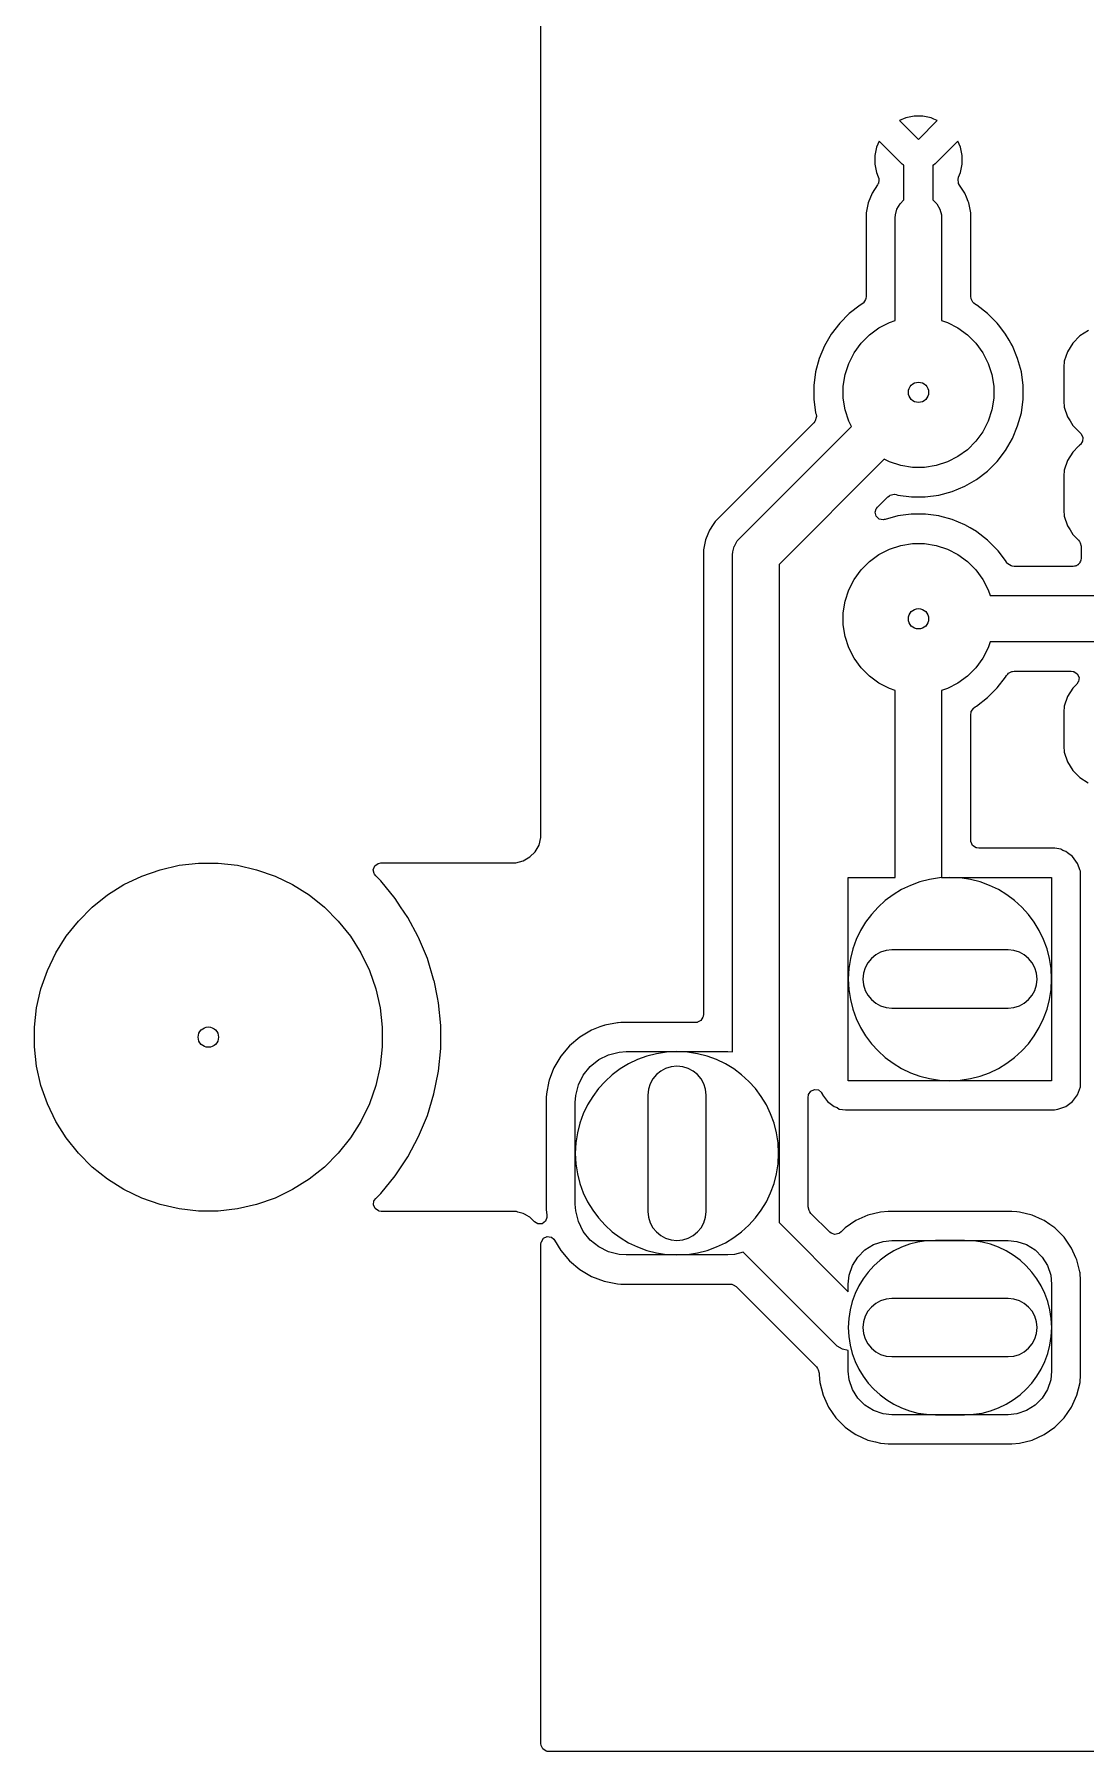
# Model space of a CAD drawing. Header units: inches. Extents: x -1.73 to 1.75, y 0.02 to 4.69.
# Drawn here: x -1.729 to -1.017, y 0.02 to 1.183 of the extents above; entities that cross this region are included whole.
import ezdxf

# ---------------------------------------------------------------- set-up
doc = ezdxf.new("R2010")
doc.units = ezdxf.units.IN
doc.header["$MEASUREMENT"] = 0
doc.layers.add('BLACK', color=250, linetype='CONTINUOUS')

msp = doc.modelspace()

# ---------------------------------------------------------------- linework, layer by layer
at = {"layer": 'BLACK', "linetype": 'CONTINUOUS'}
for p, q in [((-1.3858, 1.1251), (-1.3858, 1.3168)), ((-1.3858, 0.6391), (-1.3858, 1.1251)), ((-1.1385, 1.1268), (-1.1427, 1.1251)), ((-1.1427, 1.1251), (-1.1299, 1.1123)), ((-1.1427, 1.1251), (-1.1427, 1.1251)), ((-1.1427, 1.1251), (-1.1427, 1.1251)), ((-1.1328, 1.128), (-1.1385, 1.1268)), ((-1.1385, 1.1268), (-1.1385, 1.1268)), ((-1.127, 1.128), (-1.1328, 1.128)), ((-1.1328, 1.128), (-1.1328, 1.128)), ((-1.1299, 1.1123), (-1.1172, 1.1251)), ((-1.1213, 1.1268), (-1.127, 1.128)), ((-1.127, 1.128), (-1.127, 1.128)), ((-1.1196, 1.1261), (-1.1213, 1.1268)), ((-1.1213, 1.1268), (-1.1213, 1.1268)), ((-1.1213, 1.1268), (-1.1213, 1.1268)), ((-1.1213, 1.1268), (-1.1213, 1.1268)), ((-1.1172, 1.1251), (-1.1196, 1.1261)), ((-1.1172, 1.1251), (-1.1172, 1.1251)), ((-1.1172, 1.1251), (-1.1172, 1.1251)), ((-1.1583, 1.107), (-1.1594, 1.1013)), ((-1.1566, 1.1112), (-1.1583, 1.107)), ((-1.1583, 1.107), (-1.1583, 1.107)), ((-1.141, 1.0956), (-1.1566, 1.1112)), ((-1.1566, 1.1112), (-1.1566, 1.1112)), ((-1.1299, 1.1123), (-1.1299, 1.1123)), ((-1.1032, 1.1112), (-1.1187, 1.0958)), ((-1.1015, 1.107), (-1.1032, 1.1112)), ((-1.1032, 1.1112), (-1.1032, 1.1112)), ((-1.1032, 1.1112), (-1.1032, 1.1112)), ((-1.1004, 1.1014), (-1.1015, 1.107)), ((-1.1015, 1.107), (-1.1015, 1.107)), ((-1.1015, 1.107), (-1.1015, 1.107)), ((-1.1015, 1.107), (-1.1015, 1.107)), ((-1.1594, 1.1013), (-1.1594, 1.1013)), ((-1.1594, 1.1013), (-1.1594, 1.0955)), ((-1.1594, 1.0955), (-1.1594, 1.0955)), ((-1.1594, 1.0955), (-1.1594, 1.0955)), ((-1.1594, 1.0955), (-1.1583, 1.0898)), ((-1.1403, 1.095), (-1.141, 1.0956)), ((-1.14, 1.0949), (-1.1403, 1.095)), ((-1.1398, 1.0948), (-1.14, 1.0949)), ((-1.1398, 1.0713), (-1.1398, 1.0948)), ((-1.1198, 1.0949), (-1.1201, 1.0948)), ((-1.1201, 1.0948), (-1.1201, 1.0713)), ((-1.1187, 1.0958), (-1.1198, 1.0949)), ((-1.1015, 1.0898), (-1.1004, 1.0955)), ((-1.1004, 1.1013), (-1.1004, 1.1014)), ((-1.1004, 1.0955), (-1.1004, 1.1013)), ((-1.1004, 1.1013), (-1.1004, 1.1013)), ((-1.1004, 1.0955), (-1.1004, 1.0955)), ((-1.1583, 1.0898), (-1.1583, 1.0898)), ((-1.1583, 1.0898), (-1.1572, 1.087)), ((-1.1572, 1.087), (-1.1568, 1.0857)), ((-1.1571, 1.0825), (-1.1572, 1.0823)), ((-1.1567, 1.0849), (-1.1571, 1.0825)), ((-1.1568, 1.0857), (-1.1567, 1.0849)), ((-1.1031, 1.0856), (-1.103, 1.0859)), ((-1.1031, 1.0852), (-1.1031, 1.0856)), ((-1.1031, 1.0849), (-1.1031, 1.0852)), ((-1.103, 1.0846), (-1.1031, 1.0849)), ((-1.103, 1.0859), (-1.1029, 1.0863)), ((-1.1029, 1.0833), (-1.103, 1.0846)), ((-1.1029, 1.0866), (-1.1015, 1.0898)), ((-1.1029, 1.0863), (-1.1029, 1.0866)), ((-1.1027, 1.0825), (-1.1029, 1.0833)), ((-1.1021, 1.0812), (-1.1027, 1.0825)), ((-1.1015, 1.0898), (-1.1015, 1.0898)), ((-1.1613, 1.0758), (-1.164, 1.0694)), ((-1.1576, 1.0814), (-1.1613, 1.0758)), ((-1.1613, 1.0758), (-1.1613, 1.0758)), ((-1.1613, 1.0758), (-1.1613, 1.0758)), ((-1.1572, 1.0823), (-1.1576, 1.0814)), ((-1.1424, 1.0686), (-1.1398, 1.0713)), ((-1.1201, 1.0713), (-1.1174, 1.0686)), ((-1.0985, 1.0758), (-1.1021, 1.0812)), ((-1.0974, 1.0731), (-1.0985, 1.0758)), ((-1.0985, 1.0758), (-1.0985, 1.0758)), ((-1.0985, 1.0758), (-1.0985, 1.0758)), ((-1.0962, 1.0702), (-1.0974, 1.0731)), ((-1.0974, 1.0731), (-1.0974, 1.0731)), ((-1.0974, 1.0731), (-1.0974, 1.0731)), ((-1.164, 1.0694), (-1.1654, 1.0625)), ((-1.1654, 1.0625), (-1.1654, 1.0058)), ((-1.164, 1.0694), (-1.164, 1.0694)), ((-1.164, 1.0694), (-1.164, 1.0694)), ((-1.1457, 1.0591), (-1.1455, 1.0611)), ((-1.1457, 0.9895), (-1.1457, 1.0591)), ((-1.1455, 1.0611), (-1.1445, 1.0651)), ((-1.1445, 1.0651), (-1.1424, 1.0686)), ((-1.1174, 1.0686), (-1.1154, 1.0651)), ((-1.1154, 1.0651), (-1.1143, 1.0611)), ((-1.1143, 1.0611), (-1.1142, 1.0591)), ((-1.1142, 1.0591), (-1.1142, 0.9895)), ((-1.0958, 1.0694), (-1.0962, 1.0702)), ((-1.0945, 1.0626), (-1.0958, 1.0694)), ((-1.0958, 1.0694), (-1.0958, 1.0694)), ((-1.0945, 1.0057), (-1.0945, 1.0626)), ((-1.0945, 1.0626), (-1.0945, 1.0626)), ((-1.1674, 1.0013), (-1.1683, 1.0006)), ((-1.1671, 1.0016), (-1.1674, 1.0013)), ((-1.1658, 1.0038), (-1.1671, 1.0016)), ((-1.1656, 1.0045), (-1.1658, 1.0038)), ((-1.1654, 1.0058), (-1.1656, 1.0045)), ((-1.0943, 1.0046), (-1.0945, 1.0057)), ((-1.0942, 1.0042), (-1.0943, 1.0046)), ((-1.093, 1.002), (-1.0942, 1.0042)), ((-1.0925, 1.0014), (-1.093, 1.002)), ((-1.0914, 1.0006), (-1.0925, 1.0014)), ((-1.1768, 0.9944), (-1.1833, 0.9878)), ((-1.1694, 1), (-1.1768, 0.9944)), ((-1.1768, 0.9944), (-1.1768, 0.9944)), ((-1.1768, 0.9944), (-1.1768, 0.9944)), ((-1.1683, 1.0006), (-1.1694, 1)), ((-1.1694, 1), (-1.1694, 1)), ((-1.1694, 1), (-1.1694, 1)), ((-1.1495, 0.9882), (-1.1457, 0.9895)), ((-1.1142, 0.9895), (-1.1103, 0.9882)), ((-1.0912, 1.0004), (-1.0914, 1.0006)), ((-1.0906, 1.0001), (-1.0912, 1.0004)), ((-1.0912, 1.0004), (-1.0912, 1.0004)), ((-1.0905, 1), (-1.0906, 1.0001)), ((-1.0904, 1), (-1.0905, 1)), ((-1.0905, 1), (-1.0905, 1)), ((-1.0831, 0.9944), (-1.0904, 1)), ((-1.0765, 0.9878), (-1.0831, 0.9944)), ((-1.0831, 0.9944), (-1.0831, 0.9944)), ((-1.0831, 0.9944), (-1.0831, 0.9944)), ((-1.0831, 0.9944), (-1.0831, 0.9944)), ((-1.189, 0.9804), (-1.1936, 0.9724)), ((-1.1833, 0.9878), (-1.189, 0.9804)), ((-1.189, 0.9804), (-1.189, 0.9804)), ((-1.1833, 0.9878), (-1.1833, 0.9878)), ((-1.1833, 0.9878), (-1.1833, 0.9878)), ((-1.1688, 0.9742), (-1.1632, 0.9799)), ((-1.1632, 0.9799), (-1.1567, 0.9846)), ((-1.1567, 0.9846), (-1.1495, 0.9882)), ((-1.1103, 0.9882), (-1.1032, 0.9846)), ((-1.1032, 0.9846), (-1.0967, 0.9799)), ((-1.0967, 0.9799), (-1.091, 0.9742)), ((-1.0748, 0.9856), (-1.0765, 0.9878)), ((-1.0765, 0.9878), (-1.0765, 0.9878)), ((-1.0709, 0.9804), (-1.0748, 0.9856)), ((-1.0684, 0.9762), (-1.0709, 0.9804)), ((-1.0205, 0.9791), (-1.0254, 0.9743)), ((-1.0147, 0.9827), (-1.0205, 0.9791)), ((-1.0205, 0.9791), (-1.0205, 0.9791)), ((-1.0205, 0.9791), (-1.0205, 0.9791)), ((-1.1936, 0.9724), (-1.1972, 0.9638)), ((-1.1936, 0.9724), (-1.1936, 0.9724)), ((-1.1772, 0.9605), (-1.1736, 0.9677)), ((-1.1736, 0.9677), (-1.1688, 0.9742)), ((-1.091, 0.9742), (-1.0863, 0.9677)), ((-1.0863, 0.9677), (-1.0826, 0.9605)), ((-1.0673, 0.9743), (-1.0684, 0.9762)), ((-1.0663, 0.9725), (-1.0673, 0.9743)), ((-1.0662, 0.9724), (-1.0663, 0.9725)), ((-1.0662, 0.9723), (-1.0662, 0.9724)), ((-1.0662, 0.9724), (-1.0662, 0.9724)), ((-1.0627, 0.9638), (-1.0662, 0.9723)), ((-1.029, 0.9684), (-1.0311, 0.9619)), ((-1.0254, 0.9743), (-1.029, 0.9684)), ((-1.029, 0.9684), (-1.029, 0.9684)), ((-1.029, 0.9684), (-1.029, 0.9684)), ((-1.0254, 0.9743), (-1.0254, 0.9743)), ((-1.0254, 0.9743), (-1.0254, 0.9743)), ((-1.1996, 0.9548), (-1.2008, 0.9456)), ((-1.1972, 0.9638), (-1.1996, 0.9548)), ((-1.1797, 0.9529), (-1.1772, 0.9605)), ((-1.0826, 0.9605), (-1.0802, 0.9529)), ((-1.0602, 0.9548), (-1.0627, 0.9638)), ((-1.059, 0.9456), (-1.0602, 0.9548)), ((-1.0311, 0.9619), (-1.0315, 0.9579)), ((-1.0315, 0.9579), (-1.0315, 0.9348)), ((-1.0311, 0.9619), (-1.0311, 0.9619)), ((-1.2008, 0.9456), (-1.2008, 0.9456)), ((-1.2008, 0.9456), (-1.2008, 0.9363)), ((-1.1809, 0.945), (-1.1797, 0.9529)), ((-1.1809, 0.9369), (-1.1809, 0.945)), ((-1.0802, 0.9529), (-1.0789, 0.945)), ((-1.0789, 0.945), (-1.0789, 0.9369)), ((-1.059, 0.9363), (-1.059, 0.9456)), ((-1.2008, 0.9363), (-1.2008, 0.9363)), ((-1.2008, 0.9363), (-1.1996, 0.9271)), ((-1.1797, 0.929), (-1.1809, 0.9369)), ((-1.0789, 0.9369), (-1.0802, 0.929)), ((-1.0602, 0.9271), (-1.059, 0.9363)), ((-1.0315, 0.9348), (-1.0311, 0.9308)), ((-1.2008, 0.9202), (-1.2677, 0.8533)), ((-1.2001, 0.9211), (-1.2008, 0.9202)), ((-1.1999, 0.9215), (-1.2001, 0.9211)), ((-1.1992, 0.9239), (-1.1999, 0.9215)), ((-1.1996, 0.9271), (-1.1996, 0.9271)), ((-1.1996, 0.9271), (-1.1996, 0.9271)), ((-1.1996, 0.9271), (-1.1993, 0.926)), ((-1.1993, 0.926), (-1.1991, 0.9246)), ((-1.1991, 0.9246), (-1.1992, 0.9239)), ((-1.1772, 0.9214), (-1.1797, 0.929)), ((-1.1754, 0.9178), (-1.1772, 0.9214)), ((-1.0826, 0.9214), (-1.0863, 0.9142)), ((-1.0802, 0.929), (-1.0826, 0.9214)), ((-1.0627, 0.9181), (-1.0602, 0.9271)), ((-1.0311, 0.9308), (-1.0311, 0.9308)), ((-1.0311, 0.9308), (-1.029, 0.9243)), ((-1.029, 0.9243), (-1.029, 0.9243)), ((-1.029, 0.9243), (-1.029, 0.9243)), ((-1.029, 0.9243), (-1.0272, 0.9215)), ((-1.0272, 0.9215), (-1.0254, 0.9185)), ((-1.2513, 0.8418), (-1.1754, 0.9178)), ((-1.0863, 0.9142), (-1.091, 0.9077)), ((-1.0709, 0.9015), (-1.0662, 0.9095)), ((-1.0662, 0.9095), (-1.0627, 0.9181)), ((-1.0254, 0.9185), (-1.0254, 0.9185)), ((-1.0254, 0.9185), (-1.0205, 0.9136)), ((-1.0205, 0.9136), (-1.0205, 0.9136)), ((-1.0205, 0.9136), (-1.0205, 0.9136)), ((-1.0205, 0.9136), (-1.0203, 0.9134)), ((-1.0203, 0.9134), (-1.0197, 0.9127)), ((-1.0197, 0.9127), (-1.0196, 0.9127)), ((-1.0196, 0.9127), (-1.0185, 0.9102)), ((-1.0185, 0.9102), (-1.0188, 0.9075)), ((-1.1032, 0.8973), (-1.1103, 0.8937)), ((-1.0967, 0.902), (-1.1032, 0.8973)), ((-1.091, 0.9077), (-1.0967, 0.902)), ((-1.0765, 0.8941), (-1.0709, 0.9015)), ((-1.0254, 0.9004), (-1.029, 0.8946)), ((-1.0215, 0.9043), (-1.0254, 0.9004)), ((-1.0254, 0.9004), (-1.0254, 0.9004)), ((-1.0211, 0.9047), (-1.0215, 0.9043)), ((-1.0207, 0.9051), (-1.0211, 0.9047)), ((-1.0211, 0.9047), (-1.0211, 0.9047)), ((-1.0205, 0.9052), (-1.0207, 0.9051)), ((-1.0203, 0.9054), (-1.0205, 0.9053)), ((-1.0205, 0.9053), (-1.0205, 0.9052)), ((-1.0201, 0.9056), (-1.0203, 0.9054)), ((-1.0189, 0.9073), (-1.0201, 0.9056)), ((-1.0188, 0.9075), (-1.0189, 0.9073)), ((-1.1531, 0.8955), (-1.2244, 0.8242)), ((-1.1495, 0.8937), (-1.1531, 0.8955)), ((-1.1419, 0.8912), (-1.1495, 0.8937)), ((-1.1339, 0.8899), (-1.1419, 0.8912)), ((-1.1259, 0.8899), (-1.1339, 0.8899)), ((-1.118, 0.8912), (-1.1259, 0.8899)), ((-1.1103, 0.8937), (-1.118, 0.8912)), ((-1.0905, 0.8819), (-1.0831, 0.8875)), ((-1.0831, 0.8875), (-1.0765, 0.8941)), ((-1.0311, 0.8881), (-1.0315, 0.8841)), ((-1.029, 0.8946), (-1.0311, 0.8881)), ((-1.0311, 0.8881), (-1.0311, 0.8881)), ((-1.029, 0.8946), (-1.029, 0.8946)), ((-1.029, 0.8946), (-1.029, 0.8946)), ((-1.1161, 0.8713), (-1.1071, 0.8737)), ((-1.1071, 0.8737), (-1.0985, 0.8772)), ((-1.0985, 0.8772), (-1.0905, 0.8819)), ((-1.0315, 0.8841), (-1.0315, 0.861)), ((-1.1592, 0.8596), (-1.1585, 0.862)), ((-1.1585, 0.862), (-1.1584, 0.8621)), ((-1.1584, 0.8621), (-1.1577, 0.863)), ((-1.1577, 0.863), (-1.1507, 0.87)), ((-1.1507, 0.87), (-1.1496, 0.8708)), ((-1.1496, 0.8708), (-1.149, 0.8712)), ((-1.149, 0.8712), (-1.1465, 0.8718)), ((-1.1465, 0.8718), (-1.1461, 0.8718)), ((-1.1461, 0.8718), (-1.145, 0.8716)), ((-1.145, 0.8716), (-1.1438, 0.8713)), ((-1.1438, 0.8713), (-1.1346, 0.8701)), ((-1.1346, 0.8701), (-1.1346, 0.8701)), ((-1.1346, 0.8701), (-1.1253, 0.8701)), ((-1.1253, 0.8701), (-1.1161, 0.8713)), ((-1.1253, 0.8701), (-1.1253, 0.8701)), ((-1.269, 0.8514), (-1.2716, 0.8475)), ((-1.2677, 0.8533), (-1.269, 0.8514)), ((-1.269, 0.8514), (-1.269, 0.8514)), ((-1.1586, 0.8569), (-1.1592, 0.8596)), ((-1.1565, 0.855), (-1.1586, 0.8569)), ((-1.1538, 0.8545), (-1.1565, 0.855)), ((-1.1532, 0.8546), (-1.1538, 0.8545)), ((-1.1525, 0.8547), (-1.1532, 0.8546)), ((-1.1438, 0.8571), (-1.1525, 0.8547)), ((-1.1525, 0.8547), (-1.1525, 0.8547)), ((-1.1525, 0.8547), (-1.1525, 0.8547)), ((-1.1348, 0.8583), (-1.1438, 0.8571)), ((-1.1346, 0.8583), (-1.1348, 0.8583)), ((-1.1348, 0.8583), (-1.1348, 0.8583)), ((-1.1253, 0.8583), (-1.1346, 0.8583)), ((-1.1346, 0.8583), (-1.1346, 0.8583)), ((-1.1346, 0.8583), (-1.1346, 0.8583)), ((-1.1252, 0.8583), (-1.1253, 0.8583)), ((-1.1253, 0.8583), (-1.1253, 0.8583)), ((-1.1253, 0.8583), (-1.1253, 0.8583)), ((-1.1161, 0.8571), (-1.1252, 0.8583)), ((-1.1154, 0.8569), (-1.1161, 0.8571)), ((-1.1161, 0.8571), (-1.1161, 0.8571)), ((-1.1161, 0.8571), (-1.1161, 0.8571)), ((-1.1071, 0.8547), (-1.1154, 0.8569)), ((-1.0985, 0.8511), (-1.1071, 0.8547)), ((-1.0949, 0.8491), (-1.0985, 0.8511)), ((-1.0985, 0.8511), (-1.0985, 0.8511)), ((-1.0315, 0.861), (-1.0311, 0.857)), ((-1.0311, 0.857), (-1.0311, 0.857)), ((-1.0311, 0.857), (-1.029, 0.8505)), ((-1.029, 0.8505), (-1.029, 0.8505)), ((-1.029, 0.8505), (-1.029, 0.8505)), ((-1.029, 0.8505), (-1.0272, 0.8476)), ((-1.2742, 0.841), (-1.2756, 0.8342)), ((-1.2727, 0.8447), (-1.2742, 0.841)), ((-1.2742, 0.841), (-1.2742, 0.841)), ((-1.2742, 0.841), (-1.2742, 0.841)), ((-1.2716, 0.8475), (-1.2727, 0.8447)), ((-1.2727, 0.8447), (-1.2727, 0.8447)), ((-1.2716, 0.8475), (-1.2716, 0.8475)), ((-1.2716, 0.8475), (-1.2716, 0.8475)), ((-1.2547, 0.8367), (-1.2527, 0.8403)), ((-1.2527, 0.8403), (-1.2513, 0.8418)), ((-1.1419, 0.8372), (-1.1339, 0.8384)), ((-1.1339, 0.8384), (-1.1259, 0.8384)), ((-1.1259, 0.8384), (-1.118, 0.8372)), ((-1.0905, 0.8465), (-1.0949, 0.8491)), ((-1.0949, 0.8491), (-1.0949, 0.8491)), ((-1.0904, 0.8465), (-1.0905, 0.8465)), ((-1.0904, 0.8464), (-1.0904, 0.8465)), ((-1.0831, 0.8408), (-1.0904, 0.8464)), ((-1.0765, 0.8342), (-1.0831, 0.8408)), ((-1.0831, 0.8408), (-1.0831, 0.8408)), ((-1.0831, 0.8408), (-1.0831, 0.8408)), ((-1.0831, 0.8408), (-1.0831, 0.8408)), ((-1.0272, 0.8476), (-1.0254, 0.8446)), ((-1.0254, 0.8446), (-1.0254, 0.8446)), ((-1.0254, 0.8446), (-1.0254, 0.8446)), ((-1.0254, 0.8446), (-1.0254, 0.8446)), ((-1.0254, 0.8446), (-1.0216, 0.8409)), ((-1.0216, 0.8409), (-1.0215, 0.8406)), ((-1.0215, 0.8406), (-1.0208, 0.8398)), ((-1.0208, 0.8398), (-1.0203, 0.8389)), ((-1.0203, 0.8389), (-1.0197, 0.8366)), ((-1.2756, 0.8342), (-1.2756, 0.5194)), ((-1.2559, 0.8307), (-1.2558, 0.8328)), ((-1.2559, 0.4939), (-1.2559, 0.8307)), ((-1.2558, 0.8328), (-1.2548, 0.8365)), ((-1.2548, 0.8365), (-1.2547, 0.8367)), ((-1.1688, 0.8206), (-1.1632, 0.8263)), ((-1.1632, 0.8263), (-1.1567, 0.831)), ((-1.1567, 0.831), (-1.1495, 0.8347)), ((-1.1495, 0.8347), (-1.1419, 0.8372)), ((-1.118, 0.8372), (-1.1103, 0.8347)), ((-1.1103, 0.8347), (-1.1032, 0.831)), ((-1.1032, 0.831), (-1.0967, 0.8263)), ((-1.0967, 0.8263), (-1.091, 0.8206)), ((-1.0759, 0.8334), (-1.0765, 0.8342)), ((-1.0765, 0.8342), (-1.0765, 0.8342)), ((-1.0709, 0.8269), (-1.0759, 0.8334)), ((-1.0703, 0.8258), (-1.0709, 0.8269)), ((-1.0201, 0.8265), (-1.0205, 0.8258)), ((-1.0199, 0.8271), (-1.0201, 0.8265)), ((-1.0197, 0.8284), (-1.0199, 0.8271)), ((-1.0197, 0.8366), (-1.0197, 0.8284)), ((-1.2244, 0.8242), (-1.2244, 0.3783)), ((-1.1736, 0.8141), (-1.1688, 0.8206)), ((-1.091, 0.8206), (-1.0863, 0.8141)), ((-1.0702, 0.8258), (-1.0703, 0.8258)), ((-1.0695, 0.8249), (-1.0702, 0.8258)), ((-1.0693, 0.8246), (-1.0695, 0.8249)), ((-1.0671, 0.8233), (-1.0693, 0.8246)), ((-1.0664, 0.8231), (-1.0671, 0.8233)), ((-1.065, 0.8229), (-1.0664, 0.8231)), ((-1.0251, 0.8229), (-1.065, 0.8229)), ((-1.0241, 0.823), (-1.0251, 0.8229)), ((-1.0238, 0.823), (-1.0241, 0.823)), ((-1.0232, 0.8233), (-1.0238, 0.823)), ((-1.0227, 0.8234), (-1.0232, 0.8233)), ((-1.0223, 0.8238), (-1.0227, 0.8234)), ((-1.0216, 0.8241), (-1.0223, 0.8238)), ((-1.0211, 0.8248), (-1.0216, 0.8242)), ((-1.0216, 0.8242), (-1.0216, 0.8241)), ((-1.0206, 0.8253), (-1.0211, 0.8248)), ((-1.0205, 0.8258), (-1.0206, 0.8253)), ((-1.1797, 0.7993), (-1.1772, 0.807)), ((-1.1772, 0.807), (-1.1736, 0.8141)), ((-1.0863, 0.8141), (-1.0826, 0.807)), ((-1.0826, 0.807), (-1.0814, 0.8031)), ((-1.0814, 0.8031), (-1.0085, 0.8031)), ((-1.1809, 0.7914), (-1.1797, 0.7993)), ((-1.1809, 0.7834), (-1.1809, 0.7914)), ((-1.1797, 0.7755), (-1.1809, 0.7834)), ((-1.1772, 0.7678), (-1.1797, 0.7755)), ((-1.0814, 0.7717), (-1.0826, 0.7678)), ((-1.0101, 0.7717), (-1.0814, 0.7717)), ((-1.1736, 0.7607), (-1.1772, 0.7678)), ((-1.1688, 0.7542), (-1.1736, 0.7607)), ((-1.0863, 0.7607), (-1.091, 0.7542)), ((-1.0826, 0.7678), (-1.0863, 0.7607)), ((-1.1632, 0.7485), (-1.1688, 0.7542)), ((-1.1567, 0.7438), (-1.1632, 0.7485)), ((-1.0967, 0.7485), (-1.1032, 0.7438)), ((-1.091, 0.7542), (-1.0967, 0.7485)), ((-1.0765, 0.7406), (-1.0709, 0.7479)), ((-1.0709, 0.7479), (-1.0703, 0.7489)), ((-1.0703, 0.7489), (-1.0694, 0.75)), ((-1.0694, 0.75), (-1.0689, 0.7505)), ((-1.0689, 0.7505), (-1.0667, 0.7517)), ((-1.0667, 0.7517), (-1.0663, 0.7518)), ((-1.0663, 0.7518), (-1.0651, 0.7519)), ((-1.0651, 0.7519), (-1.0264, 0.7519)), ((-1.0264, 0.7519), (-1.025, 0.7518)), ((-1.025, 0.7518), (-1.0246, 0.7516)), ((-1.0246, 0.7516), (-1.0223, 0.7501)), ((-1.0223, 0.7501), (-1.0211, 0.7476)), ((-1.0215, 0.7449), (-1.0216, 0.7446)), ((-1.0211, 0.7476), (-1.0215, 0.7449)), ((-1.0215, 0.7449), (-1.0215, 0.7449)), ((-1.1495, 0.7401), (-1.1567, 0.7438)), ((-1.1457, 0.7389), (-1.1495, 0.7401)), ((-1.1457, 0.6122), (-1.1457, 0.7389)), ((-1.1103, 0.7401), (-1.1142, 0.7389)), ((-1.1142, 0.7389), (-1.1142, 0.6122)), ((-1.1032, 0.7438), (-1.1103, 0.7401)), ((-1.0905, 0.7283), (-1.0831, 0.734)), ((-1.0831, 0.734), (-1.0765, 0.7406)), ((-1.029, 0.7347), (-1.0311, 0.7282)), ((-1.0254, 0.7405), (-1.029, 0.7347)), ((-1.029, 0.7347), (-1.029, 0.7347)), ((-1.029, 0.7347), (-1.029, 0.7347)), ((-1.0226, 0.7432), (-1.0254, 0.7405)), ((-1.0254, 0.7405), (-1.0254, 0.7405)), ((-1.0254, 0.7405), (-1.0254, 0.7405)), ((-1.0216, 0.7446), (-1.0226, 0.7432)), ((-1.0945, 0.7225), (-1.0943, 0.7239)), ((-1.0945, 0.6373), (-1.0945, 0.7225)), ((-1.0943, 0.7239), (-1.0941, 0.7246)), ((-1.0941, 0.7246), (-1.0927, 0.7267)), ((-1.0927, 0.7267), (-1.0924, 0.727)), ((-1.0924, 0.727), (-1.0915, 0.7277)), ((-1.0915, 0.7277), (-1.0905, 0.7283)), ((-1.0311, 0.7282), (-1.0315, 0.7241)), ((-1.0315, 0.7241), (-1.0315, 0.701)), ((-1.0311, 0.7282), (-1.0311, 0.7282)), ((-1.0315, 0.701), (-1.0311, 0.697)), ((-1.0311, 0.697), (-1.0311, 0.697)), ((-1.0311, 0.697), (-1.029, 0.6905)), ((-1.029, 0.6905), (-1.029, 0.6905)), ((-1.029, 0.6905), (-1.029, 0.6905)), ((-1.029, 0.6905), (-1.0272, 0.6876)), ((-1.0272, 0.6876), (-1.0254, 0.6847)), ((-1.0254, 0.6847), (-1.0254, 0.6847)), ((-1.0254, 0.6847), (-1.0254, 0.6847)), ((-1.0254, 0.6847), (-1.0254, 0.6847)), ((-1.0254, 0.6847), (-1.0205, 0.6799)), ((-1.0205, 0.6799), (-1.0205, 0.6799)), ((-1.0205, 0.6799), (-1.0205, 0.6799)), ((-1.0205, 0.6799), (-1.0205, 0.6799)), ((-1.0205, 0.6799), (-1.0205, 0.6799)), ((-1.0205, 0.6799), (-1.0205, 0.6799)), ((-1.0205, 0.6799), (-1.0148, 0.6763)), ((-1.3934, 0.626), (-1.3897, 0.6296)), ((-1.3897, 0.6296), (-1.3871, 0.6341)), ((-1.3871, 0.6341), (-1.3858, 0.6391)), ((-1.0944, 0.6363), (-1.0945, 0.6373)), ((-1.0943, 0.636), (-1.0944, 0.6363)), ((-1.0932, 0.6338), (-1.0943, 0.636)), ((-1.0909, 0.6323), (-1.0932, 0.6338)), ((-1.0932, 0.6338), (-1.0932, 0.6338)), ((-1.0903, 0.6321), (-1.0909, 0.6323)), ((-1.0889, 0.6319), (-1.0903, 0.6321)), ((-1.0378, 0.6319), (-1.0889, 0.6319)), ((-1.0377, 0.6319), (-1.0378, 0.6319)), ((-1.0378, 0.6319), (-1.0378, 0.6319)), ((-1.0378, 0.6319), (-1.0378, 0.6319)), ((-1.0375, 0.6319), (-1.0377, 0.6319)), ((-1.0335, 0.6314), (-1.0375, 0.6319)), ((-1.0321, 0.6304), (-1.0335, 0.6314)), ((-1.0301, 0.6297), (-1.0321, 0.6304)), ((-1.0289, 0.6288), (-1.0301, 0.6297)), ((-1.0301, 0.6297), (-1.0301, 0.6297)), ((-1.0301, 0.6297), (-1.0301, 0.6297)), ((-1.0301, 0.6297), (-1.0301, 0.6297)), ((-1.0256, 0.6263), (-1.0289, 0.6288)), ((-1.6564, 0.6131), (-1.6439, 0.6174)), ((-1.6439, 0.6174), (-1.631, 0.6204)), ((-1.631, 0.6204), (-1.6178, 0.6219)), ((-1.6178, 0.6219), (-1.6046, 0.6219)), ((-1.6046, 0.6219), (-1.5914, 0.6204)), ((-1.5914, 0.6204), (-1.5785, 0.6174)), ((-1.5785, 0.6174), (-1.566, 0.6131)), ((-1.4994, 0.6174), (-1.4984, 0.62)), ((-1.4988, 0.6147), (-1.4994, 0.6174)), ((-1.4984, 0.62), (-1.4962, 0.6216)), ((-1.4962, 0.6216), (-1.4961, 0.6217)), ((-1.4961, 0.6217), (-1.4959, 0.6217)), ((-1.4959, 0.6217), (-1.4942, 0.622)), ((-1.4942, 0.622), (-1.4029, 0.622)), ((-1.4029, 0.622), (-1.3979, 0.6234)), ((-1.4029, 0.622), (-1.4029, 0.622)), ((-1.3979, 0.6234), (-1.3934, 0.626)), ((-1.0222, 0.6217), (-1.0256, 0.6263)), ((-1.0256, 0.6263), (-1.0256, 0.6263)), ((-1.0256, 0.6263), (-1.0256, 0.6263)), ((-1.0211, 0.6187), (-1.0222, 0.6217)), ((-1.0222, 0.6217), (-1.0222, 0.6217)), ((-1.0222, 0.6217), (-1.0222, 0.6217)), ((-1.0205, 0.6173), (-1.0211, 0.6187)), ((-1.0202, 0.6164), (-1.0205, 0.6173)), ((-1.6796, 0.6003), (-1.6684, 0.6073)), ((-1.6684, 0.6073), (-1.6564, 0.6131)), ((-1.566, 0.6131), (-1.5541, 0.6073)), ((-1.5541, 0.6073), (-1.5429, 0.6003)), ((-1.4986, 0.6143), (-1.4988, 0.6147)), ((-1.4977, 0.6132), (-1.4986, 0.6143)), ((-1.4944, 0.6098), (-1.4977, 0.6132)), ((-1.4846, 0.5979), (-1.4944, 0.6098)), ((-1.4944, 0.6098), (-1.4944, 0.6098)), ((-1.4944, 0.6098), (-1.4944, 0.6098)), ((-1.4944, 0.6098), (-1.4944, 0.6098)), ((-1.1775, 0.4744), (-1.1775, 0.6122)), ((-1.1775, 0.6122), (-1.1457, 0.6122)), ((-1.1142, 0.6122), (-1.0397, 0.6122)), ((-1.0397, 0.6122), (-1.0397, 0.4744)), ((-1.02, 0.6141), (-1.0202, 0.6164)), ((-1.02, 0.4725), (-1.02, 0.6141)), ((-1.6899, 0.592), (-1.6796, 0.6003)), ((-1.5429, 0.6003), (-1.5325, 0.592)), ((-1.4809, 0.5923), (-1.4846, 0.5979)), ((-1.7075, 0.5723), (-1.6993, 0.5826)), ((-1.6993, 0.5826), (-1.6899, 0.592)), ((-1.5325, 0.592), (-1.5232, 0.5826)), ((-1.5232, 0.5826), (-1.5149, 0.5723)), ((-1.476, 0.585), (-1.4809, 0.5923)), ((-1.4759, 0.5849), (-1.476, 0.585)), ((-1.476, 0.585), (-1.476, 0.585)), ((-1.469, 0.572), (-1.4759, 0.5849)), ((-1.7146, 0.5611), (-1.7075, 0.5723)), ((-1.5149, 0.5723), (-1.5078, 0.5611)), ((-1.4687, 0.5714), (-1.469, 0.572)), ((-1.4627, 0.5571), (-1.4687, 0.5714)), ((-1.7203, 0.5491), (-1.7146, 0.5611)), ((-1.5078, 0.5611), (-1.5021, 0.5491)), ((-1.7247, 0.5366), (-1.7203, 0.5491)), ((-1.5021, 0.5491), (-1.4977, 0.5366)), ((-1.4583, 0.5423), (-1.4627, 0.5571)), ((-1.7277, 0.5237), (-1.7247, 0.5366)), ((-1.4977, 0.5366), (-1.4948, 0.5237)), ((-1.4583, 0.5422), (-1.4583, 0.5423)), ((-1.4583, 0.5423), (-1.4583, 0.5423)), ((-1.4583, 0.5423), (-1.4583, 0.5423)), ((-1.4583, 0.5423), (-1.4583, 0.5423)), ((-1.4583, 0.5423), (-1.4583, 0.5423)), ((-1.4582, 0.5422), (-1.4583, 0.5422)), ((-1.456, 0.5307), (-1.4582, 0.5422)), ((-1.7291, 0.5106), (-1.7277, 0.5237)), ((-1.4948, 0.5237), (-1.4933, 0.5106)), ((-1.4552, 0.5271), (-1.456, 0.5307)), ((-1.4537, 0.5117), (-1.4552, 0.5271)), ((-1.3338, 0.5137), (-1.3424, 0.512)), ((-1.3337, 0.5137), (-1.3338, 0.5137)), ((-1.3338, 0.5137), (-1.3338, 0.5137)), ((-1.3335, 0.5137), (-1.3337, 0.5137)), ((-1.3317, 0.5138), (-1.3335, 0.5137)), ((-1.281, 0.5138), (-1.3317, 0.5138)), ((-1.3317, 0.5138), (-1.3317, 0.5138)), ((-1.3317, 0.5138), (-1.3317, 0.5138)), ((-1.3317, 0.5138), (-1.3317, 0.5138)), ((-1.3317, 0.5138), (-1.3317, 0.5138)), ((-1.28, 0.5139), (-1.281, 0.5138)), ((-1.2797, 0.514), (-1.28, 0.5139)), ((-1.2775, 0.5151), (-1.2797, 0.514)), ((-1.276, 0.5174), (-1.2775, 0.5151)), ((-1.2775, 0.5151), (-1.2775, 0.5151)), ((-1.2758, 0.518), (-1.276, 0.5174)), ((-1.2756, 0.5194), (-1.2758, 0.518)), ((-1.7291, 0.4973), (-1.7291, 0.5106)), ((-1.4933, 0.5106), (-1.4933, 0.4973)), ((-1.4537, 0.4962), (-1.4537, 0.5117)), ((-1.3594, 0.504), (-1.3665, 0.4981)), ((-1.3515, 0.5087), (-1.3594, 0.504)), ((-1.3594, 0.504), (-1.3594, 0.504)), ((-1.3594, 0.504), (-1.3594, 0.504)), ((-1.3458, 0.5108), (-1.3515, 0.5087)), ((-1.3515, 0.5087), (-1.3515, 0.5087)), ((-1.3431, 0.5119), (-1.3458, 0.5108)), ((-1.3429, 0.5119), (-1.3431, 0.5119)), ((-1.3425, 0.512), (-1.3429, 0.5119)), ((-1.3424, 0.512), (-1.3425, 0.512)), ((-1.7277, 0.4842), (-1.7291, 0.4973)), ((-1.4933, 0.4973), (-1.4948, 0.4842)), ((-1.4552, 0.4808), (-1.4537, 0.4962)), ((-1.3724, 0.491), (-1.3771, 0.4831)), ((-1.3665, 0.4981), (-1.3724, 0.491)), ((-1.3724, 0.491), (-1.3724, 0.491)), ((-1.3724, 0.491), (-1.3724, 0.491)), ((-1.3665, 0.4981), (-1.3665, 0.4981)), ((-1.3466, 0.4887), (-1.3399, 0.492)), ((-1.3399, 0.492), (-1.3327, 0.4938)), ((-1.3327, 0.4938), (-1.3281, 0.4941)), ((-1.3281, 0.4941), (-1.2592, 0.4941)), ((-1.2592, 0.4941), (-1.2559, 0.4939)), ((-1.7247, 0.4712), (-1.7277, 0.4842)), ((-1.4948, 0.4842), (-1.4977, 0.4712)), ((-1.4583, 0.4656), (-1.4554, 0.4798)), ((-1.4554, 0.4798), (-1.4552, 0.4808)), ((-1.3779, 0.4808), (-1.3803, 0.4747)), ((-1.3771, 0.4831), (-1.3779, 0.4808)), ((-1.3779, 0.4808), (-1.3779, 0.4808)), ((-1.3771, 0.4831), (-1.3771, 0.4831)), ((-1.3604, 0.4715), (-1.3571, 0.4782)), ((-1.3571, 0.4782), (-1.3524, 0.484)), ((-1.3524, 0.484), (-1.3466, 0.4887)), ((-1.7203, 0.4587), (-1.7247, 0.4712)), ((-1.4977, 0.4712), (-1.5021, 0.4587)), ((-1.4627, 0.4508), (-1.4583, 0.4656)), ((-1.4583, 0.4656), (-1.4583, 0.4656)), ((-1.4583, 0.4656), (-1.4583, 0.4656)), ((-1.3804, 0.474), (-1.3821, 0.4654)), ((-1.3803, 0.4745), (-1.3804, 0.4741)), ((-1.3804, 0.4741), (-1.3804, 0.474)), ((-1.3803, 0.4747), (-1.3803, 0.4745)), ((-1.3622, 0.4643), (-1.3604, 0.4715)), ((-1.2044, 0.465), (-1.2029, 0.4673)), ((-1.2029, 0.4673), (-1.2004, 0.4684)), ((-1.2004, 0.4684), (-1.1977, 0.4681)), ((-1.1977, 0.4681), (-1.1957, 0.4664)), ((-1.1957, 0.4664), (-1.1956, 0.4662)), ((-1.1956, 0.4662), (-1.195, 0.4651)), ((-1.0397, 0.4744), (-1.1775, 0.4744)), ((-1.0222, 0.4649), (-1.0202, 0.4702)), ((-1.0202, 0.4702), (-1.02, 0.4725)), ((-1.7146, 0.4468), (-1.7203, 0.4587)), ((-1.5021, 0.4587), (-1.5078, 0.4468)), ((-1.3821, 0.4653), (-1.3822, 0.4633)), ((-1.3822, 0.4633), (-1.3822, 0.4633)), ((-1.3822, 0.4633), (-1.3822, 0.3871)), ((-1.3821, 0.4654), (-1.3821, 0.4654)), ((-1.3821, 0.4654), (-1.3821, 0.4653)), ((-1.3625, 0.4596), (-1.3622, 0.4643)), ((-1.3625, 0.3907), (-1.3625, 0.4596)), ((-1.2047, 0.4633), (-1.2045, 0.4647)), ((-1.2047, 0.3889), (-1.2047, 0.4633)), ((-1.2045, 0.4647), (-1.2044, 0.465)), ((-1.195, 0.4651), (-1.1949, 0.4649)), ((-1.1949, 0.4649), (-1.1949, 0.4649)), ((-1.1949, 0.4649), (-1.1949, 0.4649)), ((-1.1949, 0.4649), (-1.1915, 0.4603)), ((-1.1915, 0.4603), (-1.1915, 0.4603)), ((-1.1915, 0.4603), (-1.1915, 0.4603)), ((-1.1915, 0.4603), (-1.1915, 0.4603)), ((-1.1915, 0.4603), (-1.187, 0.4569)), ((-1.187, 0.4569), (-1.187, 0.4569)), ((-1.187, 0.4569), (-1.1851, 0.4562)), ((-1.1851, 0.4562), (-1.1837, 0.4552)), ((-1.1837, 0.4552), (-1.1814, 0.4549)), ((-1.1814, 0.4549), (-1.1814, 0.4549)), ((-1.1814, 0.4549), (-1.1814, 0.4549)), ((-1.1814, 0.4549), (-1.1793, 0.4547)), ((-1.1793, 0.4547), (-1.0378, 0.4547)), ((-1.0378, 0.4547), (-1.0354, 0.455)), ((-1.0354, 0.455), (-1.0301, 0.4569)), ((-1.0301, 0.4569), (-1.0256, 0.4603)), ((-1.0256, 0.4603), (-1.0222, 0.4649)), ((-1.7075, 0.4356), (-1.7146, 0.4468)), ((-1.5078, 0.4468), (-1.5149, 0.4356)), ((-1.4687, 0.4365), (-1.4627, 0.4508)), ((-1.6993, 0.4252), (-1.7075, 0.4356)), ((-1.5149, 0.4356), (-1.5232, 0.4252)), ((-1.476, 0.4229), (-1.4687, 0.4365)), ((-1.6899, 0.4159), (-1.6993, 0.4252)), ((-1.5232, 0.4252), (-1.5325, 0.4159)), ((-1.4846, 0.41), (-1.476, 0.4229)), ((-1.6796, 0.4076), (-1.6899, 0.4159)), ((-1.6684, 0.4006), (-1.6796, 0.4076)), ((-1.5429, 0.4076), (-1.5541, 0.4006)), ((-1.5325, 0.4159), (-1.5429, 0.4076)), ((-1.4944, 0.398), (-1.4846, 0.41)), ((-1.6564, 0.3948), (-1.6684, 0.4006)), ((-1.5541, 0.4006), (-1.566, 0.3948)), ((-1.4978, 0.3946), (-1.4944, 0.398)), ((-1.6439, 0.3904), (-1.6564, 0.3948)), ((-1.631, 0.3875), (-1.6439, 0.3904)), ((-1.6178, 0.386), (-1.631, 0.3875)), ((-1.6046, 0.386), (-1.6178, 0.386)), ((-1.5914, 0.3875), (-1.6046, 0.386)), ((-1.5785, 0.3904), (-1.5914, 0.3875)), ((-1.566, 0.3948), (-1.5785, 0.3904)), ((-1.4993, 0.3902), (-1.499, 0.3929)), ((-1.4982, 0.3877), (-1.4993, 0.3902)), ((-1.499, 0.3929), (-1.4988, 0.3932)), ((-1.4988, 0.3932), (-1.4978, 0.3946)), ((-1.4959, 0.3862), (-1.4982, 0.3877)), ((-1.4955, 0.386), (-1.4959, 0.3862)), ((-1.4941, 0.3858), (-1.4955, 0.386)), ((-1.4029, 0.3858), (-1.4941, 0.3858)), ((-1.4025, 0.3858), (-1.4029, 0.3858)), ((-1.4029, 0.3858), (-1.4029, 0.3858)), ((-1.4029, 0.3858), (-1.4029, 0.3858)), ((-1.4024, 0.3857), (-1.4025, 0.3858)), ((-1.4014, 0.3854), (-1.4024, 0.3857)), ((-1.3979, 0.3845), (-1.4014, 0.3854)), ((-1.4014, 0.3854), (-1.4014, 0.3854)), ((-1.3961, 0.3835), (-1.3979, 0.3845)), ((-1.3822, 0.3871), (-1.3822, 0.3871)), ((-1.3822, 0.3871), (-1.3821, 0.3851)), ((-1.3821, 0.3851), (-1.3821, 0.3851)), ((-1.3821, 0.3851), (-1.3821, 0.385)), ((-1.3821, 0.385), (-1.3821, 0.385)), ((-1.3821, 0.385), (-1.3821, 0.385)), ((-1.3821, 0.385), (-1.3821, 0.385)), ((-1.3821, 0.385), (-1.3818, 0.3835)), ((-1.3622, 0.3861), (-1.3625, 0.3907)), ((-1.3604, 0.3789), (-1.3622, 0.3861)), ((-1.2041, 0.3865), (-1.2047, 0.3889)), ((-1.2036, 0.3856), (-1.2041, 0.3865)), ((-1.2028, 0.3845), (-1.2036, 0.3856)), ((-1.19, 0.3718), (-1.2028, 0.3845)), ((-1.1557, 0.3854), (-1.1643, 0.3833)), ((-1.1505, 0.3858), (-1.1557, 0.3854)), ((-1.1557, 0.3854), (-1.1557, 0.3854)), ((-1.1557, 0.3854), (-1.1557, 0.3854)), ((-1.0667, 0.3858), (-1.1505, 0.3858)), ((-1.1505, 0.3858), (-1.1505, 0.3858)), ((-1.0632, 0.3856), (-1.0667, 0.3858)), ((-1.0667, 0.3858), (-1.0667, 0.3858)), ((-1.0667, 0.3858), (-1.0667, 0.3858)), ((-1.0615, 0.3854), (-1.0632, 0.3856)), ((-1.0632, 0.3856), (-1.0632, 0.3856)), ((-1.0529, 0.3833), (-1.0615, 0.3854)), ((-1.0615, 0.3854), (-1.0615, 0.3854)), ((-1.0615, 0.3854), (-1.0615, 0.3854)), ((-1.3958, 0.3833), (-1.3961, 0.3835)), ((-1.3934, 0.3819), (-1.3958, 0.3833)), ((-1.3902, 0.3787), (-1.3934, 0.3819)), ((-1.3934, 0.3819), (-1.3934, 0.3819)), ((-1.3879, 0.3774), (-1.3902, 0.3787)), ((-1.3878, 0.3774), (-1.3879, 0.3774)), ((-1.385, 0.3775), (-1.3878, 0.3774)), ((-1.3878, 0.3774), (-1.3878, 0.3774)), ((-1.3828, 0.3791), (-1.385, 0.3775)), ((-1.3818, 0.3816), (-1.3828, 0.3791)), ((-1.3818, 0.3835), (-1.3817, 0.3821)), ((-1.3817, 0.3821), (-1.3818, 0.3816)), ((-1.3571, 0.3722), (-1.3604, 0.3789)), ((-1.2244, 0.3783), (-1.1775, 0.3313)), ((-1.1796, 0.3746), (-1.1823, 0.3719)), ((-1.1723, 0.3796), (-1.1796, 0.3746)), ((-1.1796, 0.3746), (-1.1796, 0.3746)), ((-1.1796, 0.3746), (-1.1796, 0.3746)), ((-1.1643, 0.3833), (-1.1723, 0.3796)), ((-1.1723, 0.3796), (-1.1723, 0.3796)), ((-1.1723, 0.3796), (-1.1723, 0.3796)), ((-1.1723, 0.3796), (-1.1723, 0.3796)), ((-1.1643, 0.3833), (-1.1643, 0.3833)), ((-1.0458, 0.3801), (-1.0529, 0.3833)), ((-1.0529, 0.3833), (-1.0529, 0.3833)), ((-1.0529, 0.3833), (-1.0529, 0.3833)), ((-1.0529, 0.3833), (-1.0529, 0.3833)), ((-1.0529, 0.3833), (-1.0529, 0.3833)), ((-1.0529, 0.3833), (-1.0529, 0.3833)), ((-1.0448, 0.3796), (-1.0458, 0.3801)), ((-1.041, 0.377), (-1.0448, 0.3796)), ((-1.0448, 0.3796), (-1.0448, 0.3796)), ((-1.0448, 0.3796), (-1.0448, 0.3796)), ((-1.0448, 0.3796), (-1.0448, 0.3796)), ((-1.0375, 0.3746), (-1.041, 0.377)), ((-1.0312, 0.3683), (-1.0375, 0.3746)), ((-1.0375, 0.3746), (-1.0375, 0.3746)), ((-1.0375, 0.3746), (-1.0375, 0.3746)), ((-1.3858, 0.3635), (-1.3856, 0.3649)), ((-1.3858, 0.0251), (-1.3858, 0.3635)), ((-1.3856, 0.3649), (-1.3855, 0.3653)), ((-1.3855, 0.3653), (-1.384, 0.3676)), ((-1.384, 0.3676), (-1.3815, 0.3688)), ((-1.3815, 0.3688), (-1.3788, 0.3684)), ((-1.3788, 0.3684), (-1.3787, 0.3684)), ((-1.3787, 0.3684), (-1.377, 0.367)), ((-1.377, 0.367), (-1.377, 0.367)), ((-1.377, 0.367), (-1.3765, 0.3663)), ((-1.3765, 0.3663), (-1.3724, 0.3594)), ((-1.3524, 0.3664), (-1.3571, 0.3722)), ((-1.3466, 0.3617), (-1.3524, 0.3664)), ((-1.3399, 0.3584), (-1.3466, 0.3617)), ((-1.1892, 0.3711), (-1.19, 0.3718)), ((-1.189, 0.371), (-1.1892, 0.3711)), ((-1.1867, 0.3702), (-1.189, 0.371)), ((-1.1866, 0.3702), (-1.1867, 0.3702)), ((-1.1839, 0.3708), (-1.1866, 0.3702)), ((-1.1834, 0.3711), (-1.1839, 0.3708)), ((-1.1823, 0.3719), (-1.1834, 0.3711)), ((-1.1662, 0.3598), (-1.1604, 0.3634)), ((-1.1604, 0.3634), (-1.1539, 0.3655)), ((-1.1539, 0.3655), (-1.1479, 0.3661)), ((-1.1479, 0.3661), (-1.0692, 0.3661)), ((-1.0987, 0.3661), (-1.1184, 0.3661)), ((-1.0692, 0.3661), (-1.0632, 0.3655)), ((-1.0632, 0.3655), (-1.0567, 0.3634)), ((-1.0567, 0.3634), (-1.0509, 0.3598)), ((-1.0284, 0.3643), (-1.0312, 0.3683)), ((-1.0312, 0.3683), (-1.0312, 0.3683)), ((-1.0312, 0.3683), (-1.0312, 0.3683)), ((-1.0262, 0.361), (-1.0284, 0.3643)), ((-1.0284, 0.3643), (-1.0284, 0.3643)), ((-1.0232, 0.3544), (-1.0262, 0.361)), ((-1.0262, 0.361), (-1.0262, 0.361)), ((-1.0262, 0.361), (-1.0262, 0.361)), ((-1.0262, 0.361), (-1.0262, 0.361)), ((-1.3724, 0.3594), (-1.3724, 0.3594)), ((-1.3724, 0.3594), (-1.3665, 0.3523)), ((-1.3665, 0.3523), (-1.3665, 0.3523)), ((-1.3665, 0.3523), (-1.3665, 0.3523)), ((-1.3665, 0.3523), (-1.3665, 0.3523)), ((-1.3665, 0.3523), (-1.3665, 0.3523)), ((-1.3665, 0.3523), (-1.3665, 0.3523)), ((-1.3665, 0.3523), (-1.3594, 0.3464)), ((-1.3327, 0.3566), (-1.3399, 0.3584)), ((-1.3281, 0.3563), (-1.3327, 0.3566)), ((-1.2592, 0.3563), (-1.3281, 0.3563)), ((-1.2545, 0.3566), (-1.2592, 0.3563)), ((-1.2487, 0.3581), (-1.2545, 0.3566)), ((-1.1866, 0.296), (-1.2487, 0.3581)), ((-1.1747, 0.3491), (-1.1711, 0.3549)), ((-1.1711, 0.3549), (-1.1662, 0.3598)), ((-1.0509, 0.3598), (-1.046, 0.3549)), ((-1.046, 0.3549), (-1.0424, 0.3491)), ((-1.0225, 0.3529), (-1.0232, 0.3544)), ((-1.0232, 0.3544), (-1.0232, 0.3544)), ((-1.0205, 0.3449), (-1.0225, 0.3529)), ((-1.0225, 0.3529), (-1.0225, 0.3529)), ((-1.3594, 0.3464), (-1.3594, 0.3464)), ((-1.3594, 0.3464), (-1.3594, 0.3464)), ((-1.3594, 0.3464), (-1.3594, 0.3464)), ((-1.3594, 0.3464), (-1.3515, 0.3417)), ((-1.3515, 0.3417), (-1.3429, 0.3385)), ((-1.3429, 0.3385), (-1.3338, 0.3367)), ((-1.1775, 0.3366), (-1.1769, 0.3426)), ((-1.1769, 0.3426), (-1.1747, 0.3491)), ((-1.0424, 0.3491), (-1.0403, 0.3426)), ((-1.0403, 0.3426), (-1.0397, 0.3366)), ((-1.0204, 0.3443), (-1.0205, 0.3449)), ((-1.0205, 0.3449), (-1.0205, 0.3449)), ((-1.02, 0.3391), (-1.0204, 0.3443)), ((-1.02, 0.275), (-1.02, 0.3391)), ((-1.3338, 0.3367), (-1.3317, 0.3366)), ((-1.3317, 0.3366), (-1.3317, 0.3366)), ((-1.3317, 0.3366), (-1.2579, 0.3366)), ((-1.2579, 0.3366), (-1.2565, 0.3364)), ((-1.2565, 0.3364), (-1.2555, 0.3361)), ((-1.2555, 0.3361), (-1.2534, 0.3349)), ((-1.2534, 0.3349), (-1.203, 0.2845)), ((-1.1775, 0.3313), (-1.1775, 0.3366)), ((-1.0397, 0.3366), (-1.0397, 0.2776)), ((-1.1851, 0.2946), (-1.1866, 0.296)), ((-1.1815, 0.2925), (-1.1851, 0.2946)), ((-1.1775, 0.2915), (-1.1815, 0.2925)), ((-1.1775, 0.2776), (-1.1775, 0.2915)), ((-1.1775, 0.2915), (-1.1775, 0.2915)), ((-1.203, 0.2845), (-1.1991, 0.2805)), ((-1.1991, 0.2805), (-1.1983, 0.2794)), ((-1.1983, 0.2794), (-1.1978, 0.2785)), ((-1.1978, 0.2785), (-1.1972, 0.2762)), ((-1.1972, 0.2762), (-1.1972, 0.275)), ((-1.1972, 0.275), (-1.1968, 0.2698)), ((-1.1968, 0.2698), (-1.1968, 0.2698)), ((-1.1968, 0.2698), (-1.1968, 0.2698)), ((-1.1968, 0.2698), (-1.1946, 0.2612)), ((-1.1769, 0.2716), (-1.1775, 0.2776)), ((-1.1747, 0.2651), (-1.1769, 0.2716)), ((-1.0403, 0.2716), (-1.0424, 0.2651)), ((-1.0397, 0.2776), (-1.0403, 0.2716)), ((-1.0225, 0.2612), (-1.0204, 0.2698)), ((-1.0204, 0.2698), (-1.02, 0.275)), ((-1.1946, 0.2612), (-1.1946, 0.2612)), ((-1.1946, 0.2612), (-1.1909, 0.2532)), ((-1.1711, 0.2592), (-1.1747, 0.2651)), ((-1.1662, 0.2544), (-1.1711, 0.2592)), ((-1.046, 0.2592), (-1.0509, 0.2544)), ((-1.0424, 0.2651), (-1.046, 0.2592)), ((-1.0262, 0.2532), (-1.0225, 0.2612)), ((-1.1909, 0.2532), (-1.1909, 0.2532)), ((-1.1909, 0.2532), (-1.1909, 0.2532)), ((-1.1909, 0.2532), (-1.1909, 0.2532)), ((-1.1909, 0.2532), (-1.1859, 0.2459)), ((-1.1859, 0.2459), (-1.1859, 0.2459)), ((-1.1859, 0.2459), (-1.1859, 0.2459)), ((-1.1859, 0.2459), (-1.1796, 0.2396)), ((-1.1604, 0.2508), (-1.1662, 0.2544)), ((-1.1539, 0.2486), (-1.1604, 0.2508)), ((-1.1479, 0.248), (-1.1539, 0.2486)), ((-1.0692, 0.248), (-1.1479, 0.248)), ((-1.1184, 0.248), (-1.0987, 0.248)), ((-1.0632, 0.2486), (-1.0692, 0.248)), ((-1.0567, 0.2508), (-1.0632, 0.2486)), ((-1.0509, 0.2544), (-1.0567, 0.2508)), ((-1.0375, 0.2396), (-1.0312, 0.2459)), ((-1.0312, 0.2459), (-1.0262, 0.2532)), ((-1.1796, 0.2396), (-1.1796, 0.2396)), ((-1.1796, 0.2396), (-1.1796, 0.2396)), ((-1.1796, 0.2396), (-1.1796, 0.2396)), ((-1.1796, 0.2396), (-1.1796, 0.2396)), ((-1.1796, 0.2396), (-1.1741, 0.2358)), ((-1.1741, 0.2358), (-1.1723, 0.2346)), ((-1.1723, 0.2346), (-1.1643, 0.2309)), ((-1.0529, 0.2309), (-1.0448, 0.2346)), ((-1.0448, 0.2346), (-1.0375, 0.2396)), ((-1.1643, 0.2309), (-1.1643, 0.2309)), ((-1.1643, 0.2309), (-1.1643, 0.2309)), ((-1.1643, 0.2309), (-1.1643, 0.2309)), ((-1.1643, 0.2309), (-1.1643, 0.2309)), ((-1.1643, 0.2309), (-1.159, 0.2296)), ((-1.159, 0.2296), (-1.1557, 0.2288)), ((-1.1557, 0.2288), (-1.1557, 0.2287)), ((-1.1557, 0.2287), (-1.1556, 0.2287)), ((-1.1556, 0.2287), (-1.1555, 0.2287)), ((-1.1555, 0.2287), (-1.1505, 0.2283)), ((-1.1505, 0.2283), (-1.0667, 0.2283)), ((-1.0667, 0.2283), (-1.0615, 0.2287)), ((-1.0615, 0.2287), (-1.0529, 0.2309)), ((-1.3857, 0.0241), (-1.3858, 0.0251)), ((-1.3856, 0.0238), (-1.3857, 0.0241)), ((-1.3845, 0.0216), (-1.3856, 0.0238)), ((-1.3822, 0.0201), (-1.3845, 0.0216)), ((-1.3845, 0.0216), (-1.3845, 0.0216)), ((-1.3816, 0.0199), (-1.3822, 0.0201)), ((-1.3802, 0.0197), (-1.3816, 0.0199)), ((-0.8146, 0.0197), (-1.3802, 0.0197))]:
    msp.add_line(p, q, dxfattribs=at)
at = {"layer": 'BLACK'}
for centre in [(-1.1299, 0.9409), (-1.1299, 0.7874), (-1.6112, 0.5039)]:
    msp.add_circle(centre, 0.00689, dxfattribs=at)
for centre, radius, start, end in [((-1.1086, 0.5433), 0.0689, 90, 270), ((-1.1086, 0.5433), 0.0689, -90, 90), ((-1.2936, 0.4252), 0.0689, 90, 270), ((-1.2936, 0.4252), 0.0689, -90, 90), ((-1.1184, 0.3071), 0.0591, 90, 270), ((-1.0987, 0.3071), 0.0591, -90, 90)]:
    msp.add_arc(centre, radius, start, end, dxfattribs=at)
at = {"layer": 'WHITE', "linetype": 'CONTINUOUS'}
for p, q in [((-1.0692, 0.563), (-1.1479, 0.563)), ((-1.1479, 0.5236), (-1.0692, 0.5236)), ((-1.3133, 0.4646), (-1.3133, 0.3858)), ((-1.2739, 0.3858), (-1.2739, 0.4646)), ((-1.0692, 0.3268), (-1.1479, 0.3268)), ((-1.1479, 0.2874), (-1.0692, 0.2874))]:
    msp.add_line(p, q, dxfattribs=at)
at = {"layer": 'WHITE'}
for centre in [(-1.1299, 0.9409), (-1.1299, 0.7874), (-1.6112, 0.5039)]:
    msp.add_circle(centre, 0.00689, dxfattribs=at)
for centre, start, end in [((-1.1479, 0.5433), 90, 270), ((-1.0692, 0.5433), -90, 90), ((-1.2936, 0.4646), 0, 180), ((-1.2936, 0.3858), 180, 360), ((-1.1479, 0.3071), 90, 270), ((-1.0692, 0.3071), -90, 90)]:
    msp.add_arc(centre, 0.0197, start, end, dxfattribs=at)

doc.saveas('drawing.dxf')
